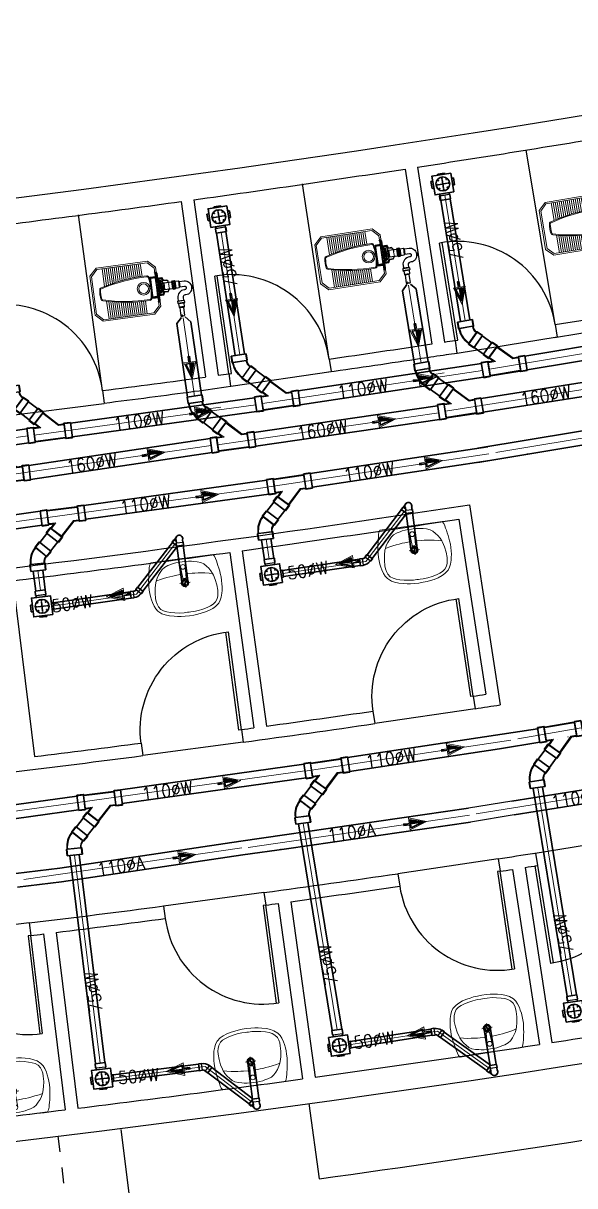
# Model space of a CAD drawing. Header units: metres. Extents: x 159409 to 239023, y 50504 to 95165.
# Drawn here: x 177292 to 177728, y 86713 to 87631 of the extents above; entities that cross this region are included whole.
import ezdxf

# ---------------------------------------------------------------- set-up
doc = ezdxf.new("R2010")
doc.units = ezdxf.units.M
doc.header["$MEASUREMENT"] = 0
doc.linetypes.add('HIDDEN', pattern=[0.125, 0.0625, -0.0625])
for name, color, linetype in [('BRASS', 1, 'Continuous'), ('CON', 2, 'Continuous'), ('PIPE', 4, 'Continuous')]:
    doc.layers.add(name, color=color, linetype=linetype)
for name, color, linetype, lineweight in [('RJ- D - TEXT', 7, 'Continuous', 20), ('RJ- DRA- FLOOR TRAP', 8, 'Continuous', 30), ('RJ- DRA-SOIL PIPE', 12, 'Continuous', 30), ('RJ- DRA-WASTE PIPE', 130, 'Continuous', 30)]:
    doc.layers.add(name, color=color, linetype=linetype, lineweight=lineweight)
doc.styles.add('RJ', font='romans.shx')

# ---------------------------------------------------------------- blocks, each defined once
blk = doc.blocks.new('TRTH')
at = {"color": 42, "ltscale": 8}
for p, q in [((-589.8393, -68.7593), (-589.8393, -67.9795)), ((-589.8193, -68.7593), (-589.8193, -67.9793)), ((-589.8393, -68.7593), (-589.8193, -68.7593)), ((-589.8393, -68.8593), (-589.0393, -68.8593))]:
    blk.add_line(p, q, dxfattribs=at)
blk.add_arc((-589.8193, -68.7593), 0.78, 0, 91.46928, dxfattribs=at)
blk = doc.blocks.new('A$C2EAC5485')
at = {"color": 8, "lineweight": 0}
for p, q in [((5.07, 13.3), (1.8, 15.9)), ((10.9, 20.64), (5.07, 13.3)), ((10.98, 19.93), (5.78, 13.38)), ((10.9, 20.64), (7.62, 23.24)), ((10.9, 20.64), (10.98, 19.93)), ((10.98, 19.93), (21.3, 11.75)), ((4.22, 10.29), (0.06, 9.81)), ((5.29, 0.98), (4.22, 10.29)), ((4.22, 10.29), (4.77, 9.85)), ((4.77, 9.85), (9.54, 10.4)), ((5.73, 1.53), (4.77, 9.85)), ((5.07, 13.3), (5.78, 13.38)), ((9.54, 10.4), (5.78, 13.38)), ((21.3, 11.75), (24.9, 12.16)), ((25.34, 12.72), (24.9, 12.16)), ((25.85, 3.85), (24.9, 12.16)), ((25.34, 12.72), (29.5, 13.2)), ((26.41, 3.41), (25.34, 12.72)), ((5.29, 0.98), (1.13, 0.5)), ((5.29, 0.98), (5.73, 1.53)), ((5.73, 1.53), (25.85, 3.85)), ((26.41, 3.41), (25.85, 3.85)), ((26.41, 3.41), (30.57, 3.88))]:
    blk.add_line(p, q, dxfattribs=at)
at = {"layer": 'RJ- DRA-SOIL PIPE'}
for p, q in [((7.94, 23.64), (1.48, 15.51)), ((11.38, 20.9), (7.94, 23.64)), ((11.38, 20.9), (11.46, 20.2)), ((11.46, 20.2), (21.45, 12.27)), ((4.36, 10.81), (0, 10.31)), ((1.19, 0), (0, 10.31)), ((4.92, 12.77), (1.48, 15.51)), ((4.36, 10.81), (4.92, 10.37)), ((4.92, 12.77), (5.63, 12.86)), ((4.92, 10.37), (8.27, 10.76)), ((8.27, 10.76), (5.63, 12.86)), ((21.45, 12.27), (24.63, 12.64)), ((25.07, 13.19), (24.63, 12.64)), ((25.07, 13.19), (29.44, 13.7)), ((30.62, 3.39), (29.44, 13.7)), ((5.55, 0.5), (1.19, 0)), ((5.55, 0.5), (5.99, 1.06)), ((5.99, 1.06), (25.7, 3.32)), ((26.26, 2.88), (25.7, 3.32)), ((26.26, 2.88), (30.62, 3.39))]:
    blk.add_line(p, q, dxfattribs=at)
blk = doc.blocks.new('A$C48064110')
at = {"lineweight": 5}
for p, q in [((0, 0.467), (0.057, 0.524)), ((0, 0.057), (0, 0.467)), ((0.012, 0.462), (0.062, 0.512)), ((0.012, 0.062), (0.012, 0.462)), ((0.057, 0.524), (0.367, 0.524)), ((0.062, 0.512), (0.362, 0.512)), ((0.362, 0.512), (0.412, 0.462)), ((0.367, 0.524), (0.424, 0.467)), ((0.412, 0.462), (0.412, 0.062)), ((0.424, 0.467), (0.424, 0.057)), ((0.114, 0.4081), (0.012, 0.4081)), ((0.1143, 0.3921), (0.012, 0.3921)), ((0.1148, 0.3761), (0.012, 0.3761)), ((0.3092, 0.3761), (0.412, 0.3761)), ((0.3097, 0.3921), (0.412, 0.3921)), ((0.31, 0.4081), (0.412, 0.4081)), ((0.1155, 0.3601), (0.012, 0.3601)), ((0.1163, 0.3441), (0.012, 0.3441)), ((0.1174, 0.3281), (0.012, 0.3281)), ((0.1186, 0.3121), (0.012, 0.3121)), ((0.1201, 0.2961), (0.012, 0.2961)), ((0.1217, 0.2801), (0.012, 0.2801)), ((0.3023, 0.2801), (0.412, 0.2801)), ((0.3039, 0.2961), (0.412, 0.2961)), ((0.3054, 0.3121), (0.412, 0.3121)), ((0.3066, 0.3281), (0.412, 0.3281)), ((0.3077, 0.3441), (0.412, 0.3441)), ((0.3085, 0.3601), (0.412, 0.3601)), ((0.1236, 0.2641), (0.012, 0.2641)), ((0.1256, 0.2481), (0.012, 0.2481)), ((0.1278, 0.2321), (0.012, 0.2321)), ((0.1302, 0.2161), (0.012, 0.2161)), ((0.1329, 0.2001), (0.012, 0.2001)), ((0.1357, 0.1841), (0.012, 0.1841)), ((0.2883, 0.1841), (0.412, 0.1841)), ((0.2911, 0.2001), (0.412, 0.2001)), ((0.2938, 0.2161), (0.412, 0.2161)), ((0.2962, 0.2321), (0.412, 0.2321)), ((0.2984, 0.2481), (0.412, 0.2481)), ((0.3004, 0.2641), (0.412, 0.2641)), ((0.1387, 0.1681), (0.012, 0.1681)), ((0.1419, 0.1521), (0.012, 0.1521)), ((0.1454, 0.1361), (0.012, 0.1361)), ((0.149, 0.1201), (0.012, 0.1201)), ((0.1529, 0.1041), (0.012, 0.1041)), ((0.2711, 0.1041), (0.412, 0.1041)), ((0.275, 0.1201), (0.412, 0.1201)), ((0.2786, 0.1361), (0.412, 0.1361)), ((0.2821, 0.1521), (0.412, 0.1521)), ((0.2853, 0.1681), (0.412, 0.1681)), ((0.057, 0), (0, 0.057)), ((0.062, 0.012), (0.012, 0.062)), ((0.367, 0), (0.057, 0)), ((0.362, 0.012), (0.062, 0.012)), ((0.412, 0.062), (0.362, 0.012)), ((0.424, 0.057), (0.367, 0))]:
    blk.add_line(p, q, dxfattribs=at)
for radius in [0.05, 0.038]:
    blk.add_circle((0.212, 0.407), radius, dxfattribs=at)
for centre, radius, start, end in [((0.129, 0.447), 0.015, 90, 187.12502), ((0.212, 0.0904), 0.3808, 77.40909, 102.59091), ((0.212, 0.0904), 0.3738, 77.27249, 102.72751), ((0.295, 0.447), 0.015, 352.87498, 90), ((1.4487, 0.4241), 1.3348, 179.09576, 195.15427), ((1.4487, 0.4241), 1.3278, 179.07126, 195.17877), ((0.129, 0.447), 0.008, 85.29384, 190.10273), ((-1.0247, 0.4241), 1.3278, 344.82123, 0.92874), ((-1.0247, 0.4241), 1.3348, 344.84573, 0.90424), ((0.295, 0.447), 0.008, 349.89727, 94.70616), ((0.1752, 0.077), 0.015, 187.12502, 270), ((0.1752, 0.077), 0.008, 184.14731, 273.21794), ((0.212, 0.3047), 0.2454, 261.38596, 278.61404), ((0.212, 0.3047), 0.2384, 261.24025, 278.75975), ((0.2488, 0.077), 0.008, 266.78206, 355.85269), ((0.2488, 0.077), 0.015, 270, 352.87498)]:
    blk.add_arc(centre, radius, start, end, dxfattribs=at)
blk = doc.blocks.new('A$C7C665330')
at = {"color": 1, "ltscale": 10}
blk.add_line((25.06, 28.38), (26.18, 15.19), dxfattribs=at)
at = {"layer": 'BRASS'}
blk.add_lwpolyline([(1.02, 16.2), (0.13, 16.12), (0, 17.61), (0.89, 17.68)], dxfattribs=at)
for points in [[(0.34, 17.16), (0.32, 17.35), (0.65, 17.38), (0.67, 17.19)], [(0.38, 16.61), (0.4, 16.42), (0.73, 16.45), (0.72, 16.64)]]:
    blk.add_lwpolyline(points, close=True, dxfattribs=at)
at = {"layer": 'CON'}
for p, q in [((15.13, 24.39), (14.53, 23.24)), ((15.72, 17.46), (14.93, 18.5))]:
    blk.add_line(p, q, dxfattribs=at)
at = {"layer": 'CON', "linetype": 'HIDDEN'}
blk.add_line((14.53, 23.24), (14.93, 18.5), dxfattribs=at)
at = {"layer": 'CON', "color": 1}
for points in [[(25.06, 28.38), (21.76, 28.1), (21.57, 30.32), (21.85, 30.97), (20.95, 30.9), (20.52, 29.9), (20.77, 26.89), (18.1, 26.67), (17.43, 24.82), (15.11, 24.63)], [(25.08, 28.15), (21.54, 27.85), (21.33, 30.36), (21.48, 30.7), (21.11, 30.67), (20.76, 29.86), (21.03, 26.68), (18.27, 26.44), (17.6, 24.6), (15.13, 24.39)], [(26.16, 15.43), (22.61, 15.13), (22.82, 12.62), (23.03, 12.3), (22.67, 12.27), (22.18, 13.02), (21.91, 16.2), (19.16, 15.96), (18.18, 17.67), (15.72, 17.46)], [(26.18, 15.19), (22.87, 14.91), (23.06, 12.7), (23.45, 12.1), (22.55, 12.02), (21.95, 12.94), (21.7, 15.94), (19.02, 15.72), (18.05, 17.42), (15.74, 17.22)]]:
    blk.add_lwpolyline(points, dxfattribs=at)
at = {"layer": 'PIPE', "color": 3}
for p, q in [((8.16, 22.46), (8.52, 18.2)), ((7.73, 21.95), (8.01, 18.63)), ((7.93, 5.84), (11.24, 6.12)), ((8.44, 5.4), (10.81, 5.6))]:
    blk.add_line(p, q, dxfattribs=at)
at = {"layer": 'PIPE'}
for p, q in [((17.52, 23.25), (12.3, 22.81)), ((17.88, 18.99), (12.66, 18.55))]:
    blk.add_line(p, q, dxfattribs=at)
at = {"layer": 'PIPE', "color": 1}
for p, q in [((17.52, 23.25), (17.88, 18.99)), ((19.6, 25.23), (20.26, 17.38))]:
    blk.add_line(p, q, dxfattribs=at)
at = {"layer": 'PIPE', "color": 15}
for p, q in [((19.61, 25.07), (21.93, 25.69)), ((19.65, 24.68), (21.95, 25.37)), ((19.67, 24.42), (22.01, 24.66)), ((19.72, 23.84), (22.05, 24.22)), ((22.11, 23.55), (19.75, 23.44)), ((19.8, 22.83), (22.13, 23.22)), ((19.83, 22.55), (22.18, 22.69)), ((19.88, 21.9), (22.2, 22.39)), ((22.27, 21.66), (19.91, 21.6)), ((22.29, 21.35), (19.96, 21.01)), ((19.98, 20.72), (22.35, 20.62)), ((20.04, 20.07), (22.38, 20.32)), ((20.06, 19.78), (22.42, 19.79)), ((22.45, 19.46), (20.11, 19.18)), ((20.15, 18.78), (22.51, 18.79)), ((20.19, 18.2), (22.55, 18.35)), ((20.22, 17.93), (22.61, 17.64)), ((20.25, 17.54), (22.63, 17.32))]:
    blk.add_line(p, q, dxfattribs=at)
at = {"layer": 'PIPE', "color": 4}
for points in [[(12.3, 22.81), (11.78, 23.28), (10.81, 23.2), (10.38, 22.65), (8.16, 22.46), (7.73, 21.95)], [(12.66, 18.55), (12.23, 17.99), (11.25, 17.91), (10.74, 18.38), (8.52, 18.2), (8.01, 18.63)]]:
    blk.add_lwpolyline(points, dxfattribs=at)
at = {"layer": 'PIPE', "color": 3}
for points in [[(10.38, 22.65), (10.74, 18.38)], [(11.25, 17.91), (10.81, 23.2)], [(11.78, 23.28), (12.23, 17.99)], [(12.66, 18.55), (12.3, 22.81)], [(7.11, 9.46), (11.45, 9.82)], [(11.53, 8.85), (7.19, 8.48)], [(10.89, 10.25), (7.58, 9.97)], [(7.74, 8.05), (11.06, 8.33)]]:
    blk.add_lwpolyline(points, dxfattribs=at)
at = {"layer": 'PIPE', "color": 1}
blk.add_lwpolyline([(17.88, 18.99), (18.34, 19.52), (18.18, 21.4), (18.06, 22.8), (17.52, 23.25)], dxfattribs=at)
at = {"layer": 'PIPE', "color": 10}
blk.add_lwpolyline([(25.08, 28.15), (25.12, 27.75), (21.58, 27.45), (21.66, 26.45), (18.57, 26.18), (18.14, 24.88), (18.45, 21.18), (18.76, 17.49), (19.4, 16.27), (22.5, 16.53), (22.58, 15.53), (26.12, 15.83), (26.16, 15.43)], dxfattribs=at)
at = {"layer": 'PIPE', "color": 1}
blk.add_lwpolyline([(22.56, 21.53), (23.05, 15.81), (22.76, 15.79), (22.69, 16.64), (19.74, 17.54, -0.263242), (19.48, 17.93), (19.2, 21.25), (18.92, 24.56, -0.263242), (19.11, 24.99), (21.87, 26.37), (21.8, 27.23), (22.08, 27.25)], format="xyb", close=True, dxfattribs=at)
at = {"layer": 'PIPE'}
for points in [[(7.73, 21.95), (4.56, 21.68, 0.414214), (0.87, 17.31), (0.93, 16.55, 0.414214), (5.3, 12.87), (5.9, 12.92, -0.414214), (7.44, 11.62), (7.58, 9.97)], [(8.01, 18.63), (5.07, 18.38, 0.414214), (4.21, 17.36), (4.23, 17.07, 0.414214), (5.26, 16.2), (5.62, 16.23, -0.414214), (10.76, 11.9), (10.89, 10.25)]]:
    blk.add_lwpolyline(points, format="xyb", dxfattribs=at)
for points in [[(7.58, 9.97), (7.11, 9.46), (7.19, 8.48), (7.74, 8.05), (7.93, 5.84), (8.44, 5.4), (8.87, 0.36)], [(10.89, 10.25), (11.45, 9.82), (11.53, 8.85), (11.06, 8.33), (11.24, 6.12), (10.81, 5.6), (11.24, 0.56)]]:
    blk.add_lwpolyline(points, dxfattribs=at)
at = {"layer": 'PIPE', "color": 3}
blk.add_lwpolyline([(8.87, 0.36, 0.68612), (10.05, 0.46, -0.68612), (11.24, 0.56, -0.68612), (10.05, 0.46)], format="xyb", dxfattribs=at)
blk = doc.blocks.new('Waste 45 angle')
for p, q in [((-2.73, 0), (2.73, 0)), ((2.73, -2.37), (2.73, 0)), ((-2.73, -2.37), (-2.73, 0)), ((-2.73, -2.37), (-2.5, -2.59)), ((2.73, -2.37), (2.5, -2.59)), ((-3.66, -4.62), (-5.34, -6.3)), ((-1.48, -10.15), (-5.34, -6.3)), ((-3.66, -4.62), (-3.34, -4.62)), ((0.2, -8.48), (0.2, -8.16)), ((0.2, -8.48), (-1.48, -10.15))]:
    blk.add_line(p, q)
at = {"color": 8, "lineweight": 0}
for p, q in [((2.5, -2.27), (2.5, 0)), ((-2.5, -2.27), (-2.5, 0)), ((-2.5, -2.27), (2.5, -2.27)), ((-2.5, -2.27), (-2.27, -2.5)), ((-2.27, -2.5), (2.27, -2.5)), ((2.5, -2.27), (2.27, -2.5)), ((-3.57, -4.85), (-5.17, -6.46)), ((-0.03, -8.39), (-3.57, -4.85)), ((-3.57, -4.85), (-3.25, -4.85)), ((-0.03, -8.06), (-3.25, -4.85)), ((-0.03, -8.39), (-0.03, -8.06)), ((-0.03, -8.39), (-1.64, -9.99))]:
    blk.add_line(p, q, dxfattribs=at)
for radius, start, end in [(2.98, 315.8472, 359.158), (7.98, 315.3136, 359.6873)]:
    blk.add_arc((-5.48, -2.55), radius, start, end)
for radius, start, end in [(3.2, 314.0982, 0.9018), (7.75, 314.6269, 0.3739)]:
    blk.add_arc((-5.48, -2.55), radius, start, end, dxfattribs=at)
blk = doc.blocks.new('FLOW')
at = {"ltscale": 75}
blk.add_hatch(color=256, dxfattribs=at).paths.add_polyline_path([(0, 6.15), (0, -0.3), (2.04, -0.3)])
at = {"lineweight": 20, "ltscale": 75}
blk.add_hatch(color=256, dxfattribs=at).paths.add_polyline_path([(-0.61, -1), (0.42, -3.98), (-0.61, -3.98)])
blk.add_lwpolyline([(0, 7.92), (3.11, -1), (0.42, -1), (0.42, -3.98), (-0.42, -3.98), (-0.42, -1), (-3.11, -1), (0, 7.92)], close=True, dxfattribs=at)
at = {"ltscale": 75}
for points in [[(0, 6.15), (-2.04, -0.3), (0, -0.3)], [(0, 6.15), (2.04, -0.3), (0, -0.3)], [(0, 6.15), (0, -0.3)]]:
    blk.add_lwpolyline(points, dxfattribs=at)
at = {"lineweight": 20, "ltscale": 75}
blk.add_lwpolyline([(-0.61, -1), (0.42, -3.98), (-0.61, -3.98), (-0.61, -1)], dxfattribs=at)
blk = doc.blocks.new('Floor trap-3')
at = {"layer": 'RJ- DRA- FLOOR TRAP', "color": 8, "lineweight": 0}
for p, q in [((-3.75, 9.09), (-3.75, 12.5)), ((3.75, 9.09), (3.75, 12.5)), ((-7.5, 1.83), (-9, 1.83)), ((-3.75, 9.09), (3.75, 9.09)), ((-3.75, 9.09), (-3.41, 8.75)), ((-3.41, 8.75), (3.41, 8.75)), ((-3.41, 8.75), (-3.41, 7.5)), ((3.75, 9.09), (3.41, 8.75)), ((3.41, 8.75), (3.41, 7.5)), ((7.5, 1.83), (9, 1.83)), ((-7.5, -3.17), (-9, -3.17)), ((-2.5, -7.5), (-2.5, -8.32)), ((2.5, -7.5), (2.5, -8.32)), ((7.5, -3.17), (9, -3.17))]:
    blk.add_line(p, q, dxfattribs=at)
at = {"layer": 'RJ- DRA- FLOOR TRAP', "color": 11, "lineweight": 30}
for p, q in [((-3.64, 0), (3.64, 0)), ((0, 3.64), (0, -3.64))]:
    blk.add_line(p, q, dxfattribs=at)
at = {"layer": 'RJ- DRA- FLOOR TRAP', "color": 126, "lineweight": 30}
blk.add_lwpolyline([(7.5, -7.5), (7.5, 7.5), (-7.5, 7.5), (-7.5, -7.5)], close=True, dxfattribs=at)
blk.add_circle((0, 0), 5.5, dxfattribs=at)
at = {"layer": 'RJ- DRA- FLOOR TRAP', "lineweight": 30, "extrusion": (0, 0, -1)}
for centre, major_axis, start_param, end_param in [((-4.55, 0), (-0.165, 0.165), 3.141593, 9.424778), ((-3.22, 3.22), (0.165, 0.165), 4.712389, 10.995574), ((0, 4.55), (-0.165, 0.165), 3.141593, 9.424778), ((3.22, 3.22), (-0.165, 0.165), 3.141593, 9.424778), ((4.55, 0), (0.165, 0.165), 4.712389, 10.995574)]:
    blk.add_ellipse(centre, major_axis=major_axis, ratio=1, start_param=start_param, end_param=end_param, dxfattribs=at)
at = {"layer": 'RJ- DRA- FLOOR TRAP', "lineweight": 30}
for centre, major_axis, start_param, end_param in [((-3.22, -3.22), (0.165, -0.165), 4.712389, 10.995574), ((0, -4.55), (-0.165, -0.165), 3.141593, 9.424778), ((3.22, -3.22), (-0.165, -0.165), 3.141593, 9.424778)]:
    blk.add_ellipse(centre, major_axis=major_axis, ratio=1, start_param=start_param, end_param=end_param, dxfattribs=at)
at = {"layer": 'RJ- DRA-WASTE PIPE', "lineweight": 30}
for p, q in [((-4.09, 9.09), (-4.09, 12.5)), ((-4.09, 12.5), (4.09, 12.5)), ((4.09, 9.09), (4.09, 12.5)), ((-7.5, 2.05), (-9, 2.05)), ((-9, -3.4), (-9, 2.05)), ((-4.09, 9.09), (-3.75, 8.75)), ((-3.75, 8.75), (-3.75, 7.5)), ((4.09, 9.09), (3.75, 8.75)), ((3.75, 8.75), (3.75, 7.5)), ((7.5, 2.05), (9, 2.05)), ((9, -3.4), (9, 2.05)), ((-7.5, -3.4), (-9, -3.4)), ((-2.73, -7.5), (-2.73, -8.32)), ((-2.73, -8.32), (2.73, -8.32)), ((2.73, -7.5), (2.73, -8.32)), ((7.5, -3.4), (9, -3.4))]:
    blk.add_line(p, q, dxfattribs=at)
blk = doc.blocks.new('Waste-7')
for p, q in [((-4.28, 5.26), (-5.93, 3.6)), ((-5.93, 3.6), (-2.77, 0.44)), ((-4.28, 5.26), (-3.9, 5.26)), ((-3.9, 5.26), (-2.61, 6.55)), ((-2.77, 2.34), (-2.5, 2.61)), ((-2.77, 2.34), (-2.77, 0)), ((-2.77, 0), (2.77, 0)), ((-2.5, 2.61), (-2.5, 4.44)), ((2.5, 2.61), (2.5, 4.44)), ((2.77, 2.34), (2.5, 2.61)), ((2.77, 2.34), (2.77, 0))]:
    blk.add_line(p, q)
at = {"color": 8, "lineweight": 0}
for p, q in [((-4.17, 4.99), (-5.75, 3.42)), ((-4.17, 4.99), (-2.5, 3.33)), ((-4.17, 4.99), (-3.79, 4.99)), ((-3.79, 4.99), (-2.74, 6.05)), ((-3.79, 4.99), (-2.5, 3.71)), ((-2.5, 2.23), (-2.23, 2.5)), ((-2.5, 2.23), (2.5, 2.23)), ((-2.5, 2.23), (-2.5, 0)), ((-2.23, 2.5), (-2.23, 4.5)), ((-2.23, 2.5), (2.23, 2.5)), ((2.23, 2.5), (2.23, 4.5)), ((2.5, 2.23), (2.23, 2.5)), ((2.5, 2.23), (2.5, 0))]:
    blk.add_line(p, q, dxfattribs=at)
blk.add_arc((0, 5.63), 2.77, 334.58538, 205.41462)
blk.add_arc((0, 5.63), 2.5, 333.2345, 206.7655, dxfattribs=at)
blk = doc.blocks.new('$@$_rakovina4')
at = {"lineweight": 13}
for p, q in [((-283.5, -95), (-286.9, -116.6)), ((-279, -77), (-283.5, -95)), ((-274.3, -56.2), (-279, -77)), ((-268.5, -36.5), (-274.3, -56.2)), ((-258, -20), (-268.5, -36.5)), ((-258, -20), (0, -20)), ((-19.7, -89), (-13.7, -180.2)), ((258, -20), (0, -20)), ((19.7, -89), (13.7, -180.2)), ((258, -20), (268.5, -36.5)), ((268.5, -36.5), (274.3, -56.2)), ((274.3, -56.2), (279, -77)), ((279, -77), (283.5, -95)), ((283.5, -95), (286.9, -116.6)), ((-297, -184.9), (-300, -211.9)), ((-294.6, -163.4), (-297, -184.9)), ((-290.9, -139.4), (-294.6, -163.4)), ((-286.9, -116.6), (-290.9, -139.4)), ((-13.7, -180.2), (-11.9, -183.6)), ((-11.9, -183.6), (-9, -185.2)), ((-9, -185.2), (-2.9, -187.3)), ((-2.9, -187.3), (0, -187.3)), ((0, -220.9), (0, -182.3)), ((2.9, -187.3), (0, -187.3)), ((9, -185.2), (2.9, -187.3)), ((11.9, -183.6), (9, -185.2)), ((13.7, -180.2), (11.9, -183.6)), ((286.9, -116.6), (290.9, -139.4)), ((290.9, -139.4), (294.6, -163.4)), ((294.6, -163.4), (297, -184.9)), ((297, -184.9), (300, -211.9)), ((-300, -211.9), (-300, -241.9)), ((-300, -241.9), (-299, -269.2)), ((-299, -269.2), (-297, -295.6)), ((0, -220.9), (-43, -220.9)), ((0, -220.9), (0, -259.5)), ((0, -220.9), (43, -220.9)), ((299, -269.2), (297, -295.6)), ((300, -241.9), (299, -269.2)), ((300, -211.9), (300, -241.9)), ((-297, -295.6), (-292.5, -322.9)), ((-292.5, -322.9), (-288, -345.3)), ((-288, -345.3), (-277.5, -376.8)), ((-277.5, -376.8), (-267, -400.8)), ((277.5, -376.8), (267, -400.8)), ((288, -345.3), (277.5, -376.8)), ((292.5, -322.9), (288, -345.3)), ((297, -295.6), (292.5, -322.9)), ((-267, -400.8), (-252, -422.6)), ((-252, -422.6), (-222.1, -446.9)), ((-222.1, -446.9), (-196.5, -459.3)), ((-196.5, -459.3), (-163.5, -472.8)), ((-163.5, -472.8), (-127, -481.3)), ((163.5, -472.8), (127, -481.3)), ((196.5, -459.3), (163.5, -472.8)), ((222.1, -446.9), (196.5, -459.3)), ((252, -422.6), (222.1, -446.9)), ((267, -400.8), (252, -422.6)), ((-127, -481.3), (-97.5, -486.3)), ((-97.5, -486.3), (-69, -490.8)), ((-69, -490.8), (-36.1, -492.9)), ((-36.1, -492.9), (0, -495.3)), ((36.1, -492.9), (0, -495.3)), ((69, -490.8), (36.1, -492.9)), ((97.5, -486.3), (69, -490.8)), ((127, -481.3), (97.5, -486.3))]:
    blk.add_line(p, q, dxfattribs=at)
at = {"lineweight": 5}
for p, q in [((-172.5, -87.5), (-192, -108.5)), ((-151.5, -72.5), (-172.5, -87.5)), ((-121.5, -62), (-151.5, -72.5)), ((-96, -56), (-121.5, -62)), ((-76.5, -51.5), (-96, -56)), ((-52.5, -48.5), (-76.5, -51.5)), ((-28.5, -47), (-52.5, -48.5)), ((0, -47), (-28.5, -47)), ((0, -47), (28.5, -47)), ((28.5, -47), (52.5, -48.5)), ((52.5, -48.5), (76.5, -51.5)), ((76.5, -51.5), (96, -56)), ((96, -56), (121.5, -62)), ((121.5, -62), (151.5, -72.5)), ((151.5, -72.5), (172.5, -87.5)), ((172.5, -87.5), (192, -108.5)), ((-239.2, -188.5), (-249, -227.6)), ((-233.9, -176.1), (-239.2, -188.5)), ((-223.5, -151.9), (-233.9, -176.1)), ((-205.5, -168.4), (-233.9, -176.1)), ((-233.9, -176.1), (-233.9, -176.1)), ((-208.5, -127.9), (-223.5, -151.9)), ((-192, -108.5), (-208.5, -127.9)), ((-171, -162.4), (-205.5, -168.4)), ((-143, -158.4), (-171, -162.4)), ((-117, -154.9), (-143, -158.4)), ((-91, -152.2), (-117, -154.9)), ((-69, -150.4), (-91, -152.2)), ((-33.7, -148.3), (-69, -150.4)), ((-15.9, -147.9), (-33.7, -148.3)), ((15.9, -147.9), (33.7, -148.3)), ((33.7, -148.3), (69, -150.4)), ((69, -150.4), (91, -152.2)), ((91, -152.2), (117, -154.9)), ((117, -154.9), (143, -158.4)), ((143, -158.4), (171, -162.4)), ((171, -162.4), (205.5, -168.4)), ((192, -108.5), (208.5, -127.9)), ((205.5, -168.4), (233.9, -176.1)), ((208.5, -127.9), (223.5, -151.9)), ((223.5, -151.9), (233.9, -176.1)), ((233.9, -176.1), (239.2, -188.5)), ((233.9, -176.1), (233.9, -176.1)), ((239.2, -188.5), (249, -227.6)), ((-256.1, -272.5), (-258, -316.9)), ((-249, -227.6), (-256.1, -272.5)), ((249, -227.6), (256.1, -272.5)), ((256.1, -272.5), (258, -316.9)), ((-258, -316.9), (-256.5, -340.9)), ((-256.5, -340.9), (-252, -363.3)), ((-252, -363.3), (-243, -387.3)), ((252, -363.3), (243, -387.3)), ((256.5, -340.9), (252, -363.3)), ((258, -316.9), (256.5, -340.9)), ((-243, -387.3), (-226.1, -410.4)), ((-226.1, -410.4), (-205.5, -426.3)), ((-205.5, -426.3), (-181.5, -436.8)), ((-181.5, -436.8), (-151.5, -445.8)), ((-151.5, -445.8), (-115.5, -454.8)), ((-115.5, -454.8), (-79.5, -460.8)), ((-79.5, -460.8), (-40.5, -463.8)), ((-40.5, -463.8), (-13.5, -463.8)), ((-13.5, -463.8), (0, -463.8)), ((13.5, -463.8), (0, -463.8)), ((40.5, -463.8), (13.5, -463.8)), ((79.5, -460.8), (40.5, -463.8)), ((115.5, -454.8), (79.5, -460.8)), ((151.5, -445.8), (115.5, -454.8)), ((181.5, -436.8), (151.5, -445.8)), ((205.5, -426.3), (181.5, -436.8)), ((226.1, -410.4), (205.5, -426.3)), ((243, -387.3), (226.1, -410.4))]:
    blk.add_line(p, q, dxfattribs=at)
at = {"lineweight": 13}
blk.add_circle((0, -89), 19.7, dxfattribs=at)
at = {"lineweight": 5}
for radius in [26.2, 18.7]:
    blk.add_circle((0, -220.9), radius, dxfattribs=at)

msp = doc.modelspace()

# ---------------------------------------------------------------- linework, layer by layer
at = {"color": 0, "ltscale": 10}
for p, q in [((177712.257, 87393.299), (177689.254, 87531.413)), ((177593.716, 87516.192), (177614.929, 87377.809)), ((177603.6, 87517.707), (177624.792, 87379.466)), ((177533.715, 87365.994), (177512.588, 87504.407)), ((177416.851, 87490.496), (177436.009, 87351.813)), ((177426.757, 87491.864), (177445.895, 87353.326)), ((177354.641, 87341.115), (177335.737, 87479.85)), ((177635.01, 87395.094), (177646.816, 87397.246)), ((177712.257, 87393.299), (177713.937, 87383.407)), ((177633.258, 87380.682), (177634.696, 87370.756)), ((177456.209, 87368.246), (177468.043, 87370.237)), ((177533.658, 87366.016), (177535.204, 87356.102)), ((177454.553, 87354.45), (177455.856, 87344.505)), ((177354.577, 87341.108), (177355.964, 87331.17)), ((177644.512, 87250.825), (177668.756, 87092.672)), ((177636.142, 87239.425), (177657.356, 87101.042)), ((177455.167, 87213.13), (177474.326, 87074.447)), ((177465.073, 87214.498), (177484.232, 87075.815)), ((177283.747, 87190.743), (177300.847, 87051.792)), ((177647.471, 87099.53), (177648.982, 87089.645)), ((177568.34, 87087.762), (177569.853, 87077.872)), ((177464.419, 87073.082), (177465.784, 87063.176)), ((177385.123, 87062.488), (177386.488, 87052.582)), ((177667.167, 86971.035), (177668.68, 86961.145)), ((177696.641, 86975.552), (177698.301, 86965.686)), ((177678.569, 86962.658), (177699.783, 86824.274)), ((177688.454, 86964.173), (177709.667, 86825.789)), ((177588.038, 86959.258), (177589.55, 86949.373)), ((177482.207, 86944.309), (177483.574, 86934.398)), ((177493.484, 86935.764), (177512.643, 86797.08)), ((177503.39, 86937.132), (177522.549, 86798.449)), ((177402.912, 86933.707), (177404.278, 86923.801)), ((177296.706, 86920.31), (177297.924, 86910.38)), ((177308.021, 86911.618), (177325.12, 86772.665)), ((177317.946, 86912.84), (177335.045, 86773.887)), ((177517.69, 86777.592), (177525.889, 86718.15)), ((177369.097, 86757.096), (177378.987, 86678.593))]:
    msp.add_line(p, q, dxfattribs=at)
at = {"color": 6, "ltscale": 10}
for p, q in [((177678.097, 87016.69), (177643.743, 87011.002)), ((177679.805, 87005.801), (177645.276, 87000.088))]:
    msp.add_line(p, q, dxfattribs=at)
at = {"color": 0, "linetype": 'HIDDEN', "ltscale": 200}
msp.add_line((177319.367, 86751.814), (177326.633, 86692.255), dxfattribs=at)
at = {"color": 0, "ltscale": 10}
for centre, radius, start, end in [((175773.022, 99426.332), 12028.5, 274.3758311, 283.8494076), ((175773.022, 99426.332), 12048.5, 278.7390288, 279.5413818), ((175773.022, 99426.332), 12048.5, 277.8891216, 278.6914745), ((175773.022, 99426.332), 12048.5, 277.0392144, 277.8415673), ((175910.858, 98809.288), 11557.263, 278.9671157, 279.3739718), ((176550.262, 94798.509), 7505.845, 278.9025278, 279.6875905), ((175887.355, 98805.371), 11557.263, 278.1895358, 278.5966548), ((175943.175, 99451.405), 12188.5, 277.9302501, 277.9704581), ((175796.464, 99430.031), 12198.5, 278.1848989, 278.5333106), ((176591.014, 94261.963), 6969.771, 278.3779998, 278.5424438), ((175944.701, 99441.453), 12188.5, 277.9294171, 277.9704581), ((175894.099, 98805.686), 11557.263, 277.2600985, 277.6670145), ((175928.381, 99446.989), 12188.5, 277.1521001, 277.1931411), ((175813.243, 99431.725), 12198.5, 277.2655456, 277.6040107), ((176908.475, 91122.781), 3817.72, 277.812408, 278.243411), ((175773.022, 99426.332), 12318.5, 274.4688544, 278.7385077), ((175773.022, 99426.332), 12328.5, 277.8885816, 278.6920146), ((175773.022, 99426.332), 12328.5, 277.0386744, 277.8421074), ((175773.022, 99426.332), 12468.5, 278.6463618, 278.6922755), ((175773.022, 99426.332), 12478.5, 278.6463618, 278.7382095), ((175939.054, 98314.229), 11344.079, 277.8285557, 278.2578424), ((175773.022, 99426.332), 12768.5, 274.1093344, 284.7550704), ((175939.054, 98314.229), 11344.079, 277.7277538, 277.7780485), ((175773.022, 99426.332), 12478.5, 277.7964526, 278.2790334), ((175773.022, 99426.332), 12468.5, 277.0384135, 277.4287929), ((175773.086, 99425.837), 12478.002, 276.9465301, 277.4287968), ((175773.022, 99426.332), 12598.5, 278.6470282, 278.7800173), ((175773.022, 99426.332), 12608.5, 278.6470697, 278.6925306), ((175760.846, 99504.651), 12687.76, 278.7385904, 278.783581), ((175773.022, 99426.332), 12598.5, 277.7971209, 278.2831985), ((175773.022, 99426.332), 12608.5, 277.8880656, 278.2831985), ((175773.022, 99426.332), 12608.5, 277.7971625, 277.8426234), ((175773.022, 99426.332), 12598.5, 276.9464556, 277.4336214), ((175773.022, 99426.332), 12608.5, 277.0381584, 277.4336214), ((175773.022, 99426.332), 12608.5, 277.0381584, 277.4336214), ((175773.022, 99426.332), 12608.5, 276.9464916, 276.9927162), ((175773.022, 99426.332), 12748.5, 278.7377233, 279.5426873), ((175773.022, 99426.332), 12748.5, 277.8878161, 278.6927801), ((175773.022, 99426.332), 12748.5, 277.0379088, 277.8428729), ((175773.022, 99426.332), 12828.5, 277.8533767, 279.6485813), ((175773.022, 99426.332), 12748.5, 276.1880016, 276.9929657)]:
    msp.add_arc(centre, radius, start, end, dxfattribs=at)
at = {"layer": 'RJ- DRA-SOIL PIPE'}
for p, q in [((177595.1, 87424.784), (177591.667, 87419.856)), ((177598.038, 87425.229), (177602.574, 87421.452)), ((177416.961, 87398.913), (177413.45, 87394.041)), ((177419.906, 87399.311), (177424.381, 87395.461))]:
    msp.add_line(p, q, dxfattribs=at)
at = {"layer": 'RJ- DRA-SOIL PIPE', "color": 6}
for p, q in [((177498.507, 86989.889), (177464.009, 86985.044)), ((177500.04, 86978.975), (177465.542, 86974.13)), ((177320.813, 86963.669), (177286.24, 86959.398)), ((177322.139, 86952.749), (177287.588, 86948.479))]:
    msp.add_line(p, q, dxfattribs=at)
at = {"layer": 'RJ- DRA-SOIL PIPE'}
for points in [[(177602.574, 87421.452), (177611.93, 87363.774)], [(177591.667, 87419.856), (177601.073, 87361.875)], [(177413.45, 87394.041), (177421.923, 87335.916)], [(177424.381, 87395.461), (177432.81, 87337.641)], [(177654.666, 87384.244), (177662.122, 87378.928)], [(177648.396, 87375.179), (177655.683, 87369.983)], [(177475.716, 87357.131), (177483.099, 87351.714)], [(177798.415, 87357.653), (177653.753, 87334.819)], [(177685.269, 87356.722), (177685.218, 87356.714)], [(177469.323, 87348.151), (177476.54, 87342.857)], [(177620.154, 87350.922), (177627.578, 87345.562)], [(177613.83, 87341.894), (177621.086, 87336.655)], [(177800.123, 87346.765), (177655.461, 87323.931)], [(177296.193, 87332.238), (177303.488, 87326.703)], [(177619.399, 87329.132), (177474.163, 87308.019)], [(177505.942, 87329.196), (177505.892, 87329.189)], [(177289.657, 87323.362), (177296.788, 87317.953)], [(177440.826, 87324.658), (177448.163, 87319.18)], [(177650.592, 87323.218), (177650.542, 87323.211)], [(177434.358, 87315.733), (177441.53, 87310.378)], [(177620.932, 87318.217), (177475.696, 87297.104)], [(177439.666, 87303.174), (177296.469, 87281.798)], [(177325.968, 87303.821), (177325.917, 87303.815)], [(177441.199, 87292.259), (177297.796, 87270.878)], [(177470.817, 87296.47), (177470.766, 87296.463)], [(177690.304, 87290.928), (177690.253, 87290.92)], [(177292.931, 87270.307), (177292.88, 87270.301)], [(177515.567, 87264.04), (177515.516, 87264.033)], [(177484.53, 87245.785), (177489.875, 87252.963)], [(177493.276, 87239.077), (177498.745, 87246.421)], [(177331.002, 87238.027), (177330.952, 87238.021)], [(177305.067, 87221.11), (177310.572, 87228.166)], [(177313.659, 87214.206), (177319.292, 87221.425)], [(177714.112, 87065.569), (177714.062, 87065.562)], [(177722.406, 87067.437), (177722.356, 87067.43)], [(177698.806, 87049.682), (177704.041, 87056.942)], [(177707.654, 87043.108), (177713.009, 87050.536)], [(177544.949, 87039.613), (177544.898, 87039.605)], [(177513.912, 87021.357), (177519.257, 87028.536)], [(177522.658, 87014.649), (177528.127, 87021.993)], [(177359.912, 87013.102), (177359.861, 87013.096)], [(177333.976, 86996.185), (177339.482, 87003.241)], [(177674.936, 87005.089), (177674.886, 87005.082)], [(177342.569, 86989.281), (177348.202, 86996.5)], [(177495.16, 86978.341), (177495.11, 86978.334)], [(177317.275, 86952.177), (177317.224, 86952.171)]]:
    msp.add_lwpolyline(points, dxfattribs=at)
at = {"layer": 'RJ- DRA-SOIL PIPE', "color": 8, "lineweight": 9}
for points in [[(177834.089, 87386.907), (177660.291, 87357.993)], [(177654.943, 87356.974), (177480.96, 87330.873)], [(177624.552, 87354.987), (177614.734, 87353.466)], [(177799.377, 87352.134), (177625.598, 87324.705)], [(177475.661, 87329.812), (177300.542, 87305.72)], [(177448.031, 87327.965), (177438.191, 87326.593)], [(177620.307, 87323.604), (177445.377, 87298.174)], [(177846.158, 87322.283), (177665.326, 87292.199)], [(177583.58, 87318.268), (177573.747, 87316.852)], [(177295.593, 87305.3), (177123.016, 87281.635)], [(177440.432, 87297.716), (177268.041, 87272.734)], [(177401.428, 87292.051), (177391.604, 87290.579)], [(177659.978, 87291.18), (177485.995, 87265.078)], [(177485.231, 87264.642), (177305.577, 87239.925)], [(177306.153, 87240.263), (177128.051, 87215.84)], [(177885.498, 87101.182), (177682.646, 87065.846)], [(177677.299, 87064.827), (177514.592, 87040.358)], [(177514.583, 87040.415), (177335.056, 87015.392)], [(177844.86, 87037.858), (177649.942, 87006.575)], [(177335.056, 87015.392), (177149.579, 86990.064)], [(177644.65, 87005.474), (177469.721, 86980.045)], [(177607.923, 87000.139), (177598.091, 86998.723)], [(177464.776, 86979.587), (177292.384, 86954.605)], [(177425.772, 86973.922), (177415.947, 86972.45)]]:
    msp.add_lwpolyline(points, dxfattribs=at)
at = {"layer": 'RJ- DRA-SOIL PIPE', "color": 6}
for points in [[(177833.075, 87392.416), (177688.361, 87368.341)], [(177834.842, 87381.568), (177690.129, 87357.493)], [(177654.024, 87362.501), (177509.192, 87340.772)], [(177655.649, 87351.599), (177510.817, 87329.871)], [(177474.795, 87335.347), (177329.402, 87315.344)], [(177476.245, 87324.421), (177330.852, 87304.418)], [(177845.119, 87327.788), (177651.191, 87295.526)], [(177294.869, 87310.763), (177151.513, 87290.482)], [(177847.158, 87316.985), (177651.032, 87284.357)], [(177296.318, 87299.837), (177152.756, 87279.552)], [(177659.059, 87296.706), (177518.798, 87275.663)], [(177660.683, 87285.805), (177520.444, 87264.765)], [(177484.395, 87270.181), (177339.987, 87250.313)], [(177486.041, 87259.282), (177341.386, 87239.38)], [(177305.45, 87245.753), (177159.116, 87225.05)], [(177306.85, 87234.819), (177160.383, 87214.124)], [(177698.365, 87073.673), (177548.216, 87050.998)], [(177700.096, 87063.284), (177668.353, 87058.004)], [(177704.978, 87064.097), (177704.95, 87064.093)], [(177668.353, 87058.004), (177549.862, 87040.1)], [(177513.769, 87045.807), (177368.876, 87025.552)], [(177843.97, 87042.872), (177678.097, 87016.69)], [(177515.414, 87034.908), (177370.275, 87014.619)], [(177845.898, 87032.018), (177679.805, 87005.801)], [(177334.385, 87020.631), (177183.532, 86999.701)], [(177335.784, 87009.699), (177184.799, 86988.773)], [(177643.743, 87011.002), (177498.507, 86989.889)], [(177645.276, 87000.088), (177500.04, 86978.975)], [(177464.009, 86985.044), (177320.813, 86963.669)], [(177465.542, 86974.13), (177322.139, 86952.749)]]:
    msp.add_lwpolyline(points, dxfattribs=at)
at = {"layer": 'RJ- DRA-WASTE PIPE', "color": 6, "linetype": 'Continuous'}
for p, q in [((177621.303, 87494.808), (177637.486, 87395.545)), ((177629.254, 87492.651), (177644.865, 87396.89)), ((177444.779, 87465.605), (177459.487, 87368.798)), ((177452.194, 87466.732), (177466.884, 87370.042)), ((177480.129, 87222.957), (177482.701, 87207.23)), ((177487.547, 87224.065), (177490.073, 87208.62)), ((177299.959, 87198.431), (177301.905, 87182.614)), ((177307.415, 87199.243), (177309.326, 87183.711)), ((177694.852, 87026.454), (177721.692, 86862.315)), ((177702.247, 87027.706), (177729.108, 86863.435)), ((177509.511, 86998.529), (177536.214, 86835.229)), ((177516.929, 86999.637), (177543.63, 86836.348)), ((177328.868, 86973.506), (177349.091, 86809.142)), ((177336.325, 86974.318), (177356.534, 86810.062))]:
    msp.add_line(p, q, dxfattribs=at)
at = {"layer": 'RJ- DRA-WASTE PIPE', "color": 8, "lineweight": 9}
for p, q in [((177625.004, 87495.411), (177641.175, 87396.218)), ((177448.486, 87466.169), (177463.185, 87369.42)), ((177562.738, 87206.017), (177592.853, 87245.451)), ((177381.578, 87180.254), (177411.806, 87219.602)), ((177483.838, 87223.511), (177486.387, 87207.925)), ((177497.223, 87196.508), (177562.738, 87206.017)), ((177303.687, 87198.837), (177305.615, 87183.163)), ((177315.941, 87170.921), (177381.578, 87180.254)), ((177698.549, 87027.08), (177725.397, 86862.899)), ((177513.22, 86999.083), (177539.918, 86835.813)), ((177332.597, 86973.912), (177352.813, 86809.602)), ((177550.787, 86824.195), (177619.279, 86834.705)), ((177619.279, 86834.705), (177659.599, 86805.786)), ((177363.35, 86797.727), (177435.632, 86806.845)), ((177435.632, 86806.845), (177471.988, 86779.264))]:
    msp.add_line(p, q, dxfattribs=at)
at = {"layer": 'RJ- DRA-WASTE PIPE', "linetype": 'Continuous'}
for p, q in [((177563.663, 87211.347), (177590.866, 87246.969)), ((177567.636, 87208.313), (177594.839, 87243.934)), ((177382.518, 87185.582), (177409.824, 87221.125)), ((177386.483, 87182.536), (177413.789, 87218.079)), ((177496.848, 87198.98), (177557.66, 87207.806)), ((177497.599, 87194.037), (177558.324, 87202.85)), ((177315.634, 87173.402), (177376.505, 87182.058)), ((177316.248, 87168.439), (177377.155, 87177.1)), ((177550.411, 86826.666), (177614.133, 86836.444)), ((177624.635, 86833.94), (177661.056, 86807.818)), ((177551.162, 86821.723), (177614.946, 86831.511)), ((177621.721, 86829.877), (177658.142, 86803.755)), ((177363.043, 86800.209), (177430.458, 86808.712)), ((177440.921, 86805.97), (177473.499, 86781.256)), ((177363.657, 86795.246), (177431.138, 86803.758)), ((177437.899, 86801.986), (177470.477, 86777.272))]:
    msp.add_line(p, q, dxfattribs=at)
at = {"layer": 'RJ- DRA-WASTE PIPE'}
for p, q in [((177594.536, 87244.015), (177598.334, 87215.666)), ((177599.491, 87244.679), (177603.247, 87216.653)), ((177418.443, 87218.81), (177422.118, 87190.774)), ((177413.485, 87218.16), (177417.202, 87189.801)), ((177660.789, 86807.652), (177656.142, 86835.874)), ((177665.723, 86808.464), (177661.129, 86836.364)), ((177473.227, 86781.097), (177469.338, 86809.434)), ((177478.181, 86781.777), (177474.336, 86809.791))]:
    msp.add_line(p, q, dxfattribs=at)
at = {"layer": 'RJ- DRA-WASTE PIPE', "color": 8, "lineweight": 9}
for points in [[(177596.5, 87424.479), (177606.501, 87362.824)], [(177418.356, 87398.586), (177427.367, 87336.778)]]:
    msp.add_lwpolyline(points, dxfattribs=at)
at = {"layer": 'RJ- DRA-WASTE PIPE'}
for centre in [(177601.022, 87215.006), (177419.888, 87189.133), (177658.52, 86837.29), (177471.753, 86810.786)]:
    msp.add_circle(centre, 2.768, dxfattribs=at)
at = {"layer": 'RJ- DRA-WASTE PIPE', "color": 8, "lineweight": 0}
for centre in [(177601.022, 87215.006), (177419.888, 87189.133), (177658.52, 86837.29), (177471.753, 86810.786)]:
    msp.add_circle(centre, 2.5, dxfattribs=at)
at = {"layer": 'RJ- DRA-WASTE PIPE'}
for centre, start, end in [((177599.783, 87214.84), 187.631986, 7.631986), ((177602.261, 87215.172), 7.631986, 187.631986), ((177418.649, 87188.971), 187.467151, 7.467151), ((177421.128, 87189.295), 7.467151, 187.467151), ((177657.287, 86837.087), 9.350326, 189.350326), ((177659.754, 86837.493), 189.350326, 9.350326), ((177470.515, 86810.616), 7.815347, 187.815347), ((177472.992, 86810.956), 187.815347, 7.815347)]:
    msp.add_arc(centre, 1.25, start, end, dxfattribs=at)

# ---------------------------------------------------------------- block references
at = {"color": 7, "xscale": -99.99999999999994, "yscale": 99.99999999999999, "zscale": 99.99999999999999}
for p, rotation in [((177705.648, 87447.083), 279.447159533686), ((177527.837, 87419.862), 278.6698424800641), ((177349.627, 87395.071), 277.7504892093314)]:
    msp.add_blockref('A$C48064110', p, dxfattribs=dict(at, rotation=rotation))
at = {"color": 4}
for p, xscale, yscale, zscale, rotation in [((234787.944, 103496.634), 99.99999999999989, 99.99999999999989, 99.99999999999989, 9.097810837695722), ((234822.613, 102693.539), 99.99999999999987, 99.99999999999987, 99.99999999999987, 8.320493784073845), ((234927.627, 101564.44), 99.9999999999999, 99.9999999999999, 99.9999999999999, 7.219152700291817), ((118293.685, 85227.189), -99.99999999999994, 99.99999999999996, 99.99999999999996, 8.455943933471781), ((118089.347, 86083.959), -99.99999999999994, 99.99999999999996, 99.99999999999996, 7.603519321463042), ((237026.215, 89484.639), -99.99999999999996, 99.99999999999994, 99.99999999999994, 189.0805502975293), ((120339.465, 71477.337), 99.99999999999996, 99.99999999999996, 99.99999999999996, 188.4650449023455), ((119931.046, 72302.454), 99.99999999999996, 99.99999999999996, 99.99999999999996, 187.6153477612331), ((119532.568, 73142.63), 99.99999999999994, 99.99999999999994, 99.99999999999994, 186.7566122292023)]:
    msp.add_blockref('TRTH', p, dxfattribs=dict(at, xscale=xscale, yscale=yscale, zscale=zscale, rotation=rotation))
at = {"color": 1, "ltscale": 10}
for name, p, xscale, yscale, zscale, rotation in [('A$C7C665330', (177608.501, 87428.499), -1.25, 1.25, 1.25, 12.86093541270129), ('A$C7C665330', (177430.42, 87402.412), -1.25, 1.25, 1.25, 11.94158214196852), ('A$C2EAC5485', (177654.453, 87351.213), 1.17564, 1.17564, 1.17564, 2.693848177418035), ('A$C2EAC5485', (177475.055, 87324.105), 1.17564, 1.17564, 1.17564, 1.916531123796158), ('A$C2EAC5485', (177619.744, 87317.892), 1.175640000000001, 1.175640000000001, 1.175640000000001, 2.354189890316879), ('A$C2EAC5485', (177295.002, 87299.227), 1.175640000000001, 1.175640000000001, 1.175640000000001, 0.997177853063339), ('A$C2EAC5485', (177439.887, 87291.639), 1.175640000000001, 1.175640000000001, 1.175640000000001, 1.43483661958406), ('A$C2EAC5485', (177261.926, 87265.991), 1.175640000000001, 1.175640000000001, 1.175640000000001, 0.4814792939580183), ('A$C2EAC5485', (177482.953, 87270.454), -1.17564, 1.17564, 1.17564, 195.1477195030946), ('A$C2EAC5485', (177304.047, 87245.808), -1.17564, 1.175640000000001, 1.175640000000001, 193.8536324078079), ('A$C2EAC5485', (177696.852, 87074.324), -1.17564, 1.175640000000001, 1.175640000000001, 196.0230542696484), ('A$C2EAC5485', (177512.335, 87046.026), -1.17564, 1.17564, 1.17564, 195.1477195030946), ('A$C2EAC5485', (177332.957, 87020.883), -1.17564, 1.175640000000001, 1.175640000000001, 193.8536324078079)]:
    msp.add_blockref(name, p, dxfattribs=dict(at, xscale=xscale, yscale=yscale, zscale=zscale, rotation=rotation))
at = {"lineweight": 0}
for p, xscale, yscale, zscale, rotation in [((177598.123, 87236.045), 0.09613999999999995, 0.09613999999999995, 0.09613999999999995, 7.853100145158322), ((177417.049, 87210.18), 0.09614, 0.09614, 0.09614, 7.688265368359059), ((177661.892, 86816.321), -0.09613999999999999, 0.09613999999999999, 0.09613999999999999, 189.1292125051455), ((177474.562, 86789.734), -0.09614, 0.09614000000000002, 0.09614, 187.5942328584475), ((177286.874, 86766.078), -0.09614, 0.09613999999999999, 0.09614, 186.9028244025194)]:
    msp.add_blockref('$@$_rakovina4', p, dxfattribs=dict(at, xscale=xscale, yscale=yscale, zscale=zscale, rotation=rotation))
at = {"layer": 'RJ- DRA- FLOOR TRAP', "xscale": -1}
for p, rotation in [((177623.541, 87504.384), 189.2592846487102), ((177446.609, 87478.527), 188.6388493157113)]:
    msp.add_blockref('Floor trap-3', p, dxfattribs=dict(at, rotation=rotation))
at = {"layer": 'RJ- DRA- FLOOR TRAP'}
for p, rotation in [((177488.243, 87195.699), 8.63884931587509), ((177306.917, 87170.562), 7.051296085587293), ((177727.274, 86850.541), 8.63884931587509), ((177541.796, 86823.455), 8.63884931587509), ((177354.347, 86797.196), 7.051296085587293)]:
    msp.add_blockref('Floor trap-3', p, dxfattribs=dict(at, rotation=rotation))
at = {"layer": 'RJ- DRA-SOIL PIPE'}
for name, p, xscale, yscale, zscale, rotation in [('FLOW', (177636.794, 87421.241), -1.54, 1.54, 1.54, 189.1548597617099), ('FLOW', (177456.868, 87411.748), -1.54, 1.54, 1.54, 188.377542708088), ('FLOW', (177602.5, 87388.024), -1.54, 1.54, 1.54, 188.8152014746088), ('Waste 45 angle', (177640.913, 87396.17), -2.199999999979477, 2.199999999979475, 2.199999999979475, 10.32875564205728), ('FLOW', (177423.771, 87362.039), -1.54, 1.54, 1.54, 187.895848203876), ('Waste 45 angle', (177462.126, 87369.242), -2.199999999979477, 2.199999999979475, 2.199999999979475, 9.55143858843547), ('Waste 45 angle', (177606.471, 87362.928), -2.199999999979477, 2.199999999979475, 2.199999999979475, 9.989097354956149), ('FLOW', (177606.135, 87349.798), -1.539999999999999, 1.54, 1.54, 278.6216350634281), ('Waste 45 angle', (177282.799, 87344.565), -2.199999999979477, 2.199999999979475, 2.199999999979475, 8.63208531770254), ('Waste 45 angle', (177427.338, 87336.883), -2.199999999979476, 2.199999999979475, 2.199999999979475, 9.069744084223297), ('FLOW', (177429.508, 87323.479), -1.539999999999999, 1.54, 1.54, 277.7575880008861), ('FLOW', (177574.204, 87316.918), -1.539999999999999, 1.54, 1.54, 278.1952467674069), ('FLOW', (177392.06, 87290.648), -1.54, 1.54, 1.54, 278.5182323041928), ('FLOW', (177611.169, 87284.004), -1.539999999999999, 1.54, 1.54, 278.6216350634281), ('FLOW', (177434.543, 87257.685), -1.539999999999999, 1.54, 1.54, 277.7575880008861), ('Waste 45 angle', (177483.838, 87223.511), 2.199999999979477, 2.199999999979477, 2.199999999979477, 187.5128120384552), ('Waste 45 angle', (177303.872, 87198.857), 2.199999999979474, 2.199999999979474, 2.199999999979474, 186.2187249431688), ('FLOW', (177628.49, 87057.65), -1.539999999999999, 1.54, 1.54, 278.6216350634281), ('Waste 45 angle', (177698.454, 87027.4), 2.199999999979477, 2.199999999979477, 2.199999999979477, 188.3881468050091), ('FLOW', (177451.864, 87031.331), -1.539999999999999, 1.54, 1.54, 277.7575880008861), ('Waste 45 angle', (177513.22, 86999.083), 2.199999999979477, 2.199999999979477, 2.199999999979477, 187.5128120384552), ('FLOW', (177598.548, 86998.789), -1.539999999999999, 1.54, 1.54, 278.1952467674069), ('Waste 45 angle', (177332.782, 86973.932), 2.199999999979474, 2.199999999979474, 2.199999999979474, 186.2187249431688), ('FLOW', (177416.404, 86972.518), -1.54, 1.54, 1.54, 278.5182323041928)]:
    msp.add_blockref(name, p, dxfattribs=dict(at, xscale=xscale, yscale=yscale, zscale=zscale, rotation=rotation))
at = {"layer": 'RJ- DRA-WASTE PIPE'}
for name, p, rotation in [('Waste-7', (177597.014, 87244.347), 7.631986224288319), ('Waste-7', (177415.964, 87218.485), 7.467151447489062), ('Waste 45 angle', (177565.692, 87209.798), 322.6319862243666), ('Waste 45 angle', (177384.543, 87184.026), 322.4671514475673)]:
    msp.add_blockref(name, p, dxfattribs=dict(at, rotation=rotation))
at = {"layer": 'RJ- DRA-WASTE PIPE', "linetype": 'Continuous', "zscale": 1.6}
for p, xscale, yscale, rotation in [((177551.212, 87205.568), 1.6, 1.6, 98.25830312790235), ((177370.042, 87179.877), 1.6, 1.6, 98.09346835110303), ((177607.558, 86833.115), -1.6, 1.600000000000001, 98.7240095224015), ((177417.451, 86804.551), -1.600000000000001, 1.600000000000001, 97.18902987570351)]:
    msp.add_blockref('FLOW', p, dxfattribs=dict(at, xscale=xscale, yscale=yscale, rotation=rotation))
at = {"layer": 'RJ- DRA-WASTE PIPE', "xscale": -1}
for name, p, rotation in [('Waste 45 angle', (177623.209, 86831.952), 234.3503264259373), ('Waste 45 angle', (177439.41, 86803.978), 232.8153467792392), ('Waste-7', (177663.256, 86808.058), 189.3503264260156), ('Waste-7', (177475.704, 86781.437), 187.8153467793175)]:
    msp.add_blockref(name, p, dxfattribs=dict(at, rotation=rotation))

# ---------------------------------------------------------------- texts
at = {"layer": 'RJ- D - TEXT', "lineweight": 20, "style": 'RJ', "width": 0.9}
for s, rotation, p in [('75%%CW', 98.731979, (177639.889, 87443.846)), ('75%%CW', 98.731979, (177461.512, 87422.92)), ('110%%CW', 8.621635, (177540.97, 87334.639)), ('160%%CW', 9.059294, (177685.577, 87328.929)), ('110%%CW', 7.757588, (177364.122, 87309.304)), ('160%%CW', 8.195247, (177508.928, 87302.244)), ('160%%CW', 8.518232, (177326.868, 87275.606)), ('110%%CW', 8.621635, (177546.004, 87268.844)), ('110%%CW', 7.757588, (177369.157, 87243.51)), ('50%%CW', 9.132632, (177501.532, 87191.523)), ('50%%CW', 8.158875, (177315.258, 87165.553)), ('110%%CW', 8.621635, (177563.325, 87042.491)), ('110%%CW', 7.757588, (177386.478, 87017.156)), ('110%%CA', 9.059294, (177709.921, 87010.799)), ('110%%CA', 8.195247, (177533.272, 86984.115)), ('110%%CA', 8.518232, (177351.212, 86957.477)), ('75%%CW', 101.816933, (177726.949, 86897.061)), ('75%%CW', 100.637569, (177540.768, 86872.133)), ('75%%CW', 97.371779, (177354.72, 86850.329)), ('50%%CW', 8.209185, (177553.72, 86820.528)), ('50%%CW', 5.226477, (177367.358, 86792.818))]:
    msp.add_text(s, height=10, rotation=rotation, dxfattribs=at).set_placement(p)

doc.saveas('drawing.dxf')
